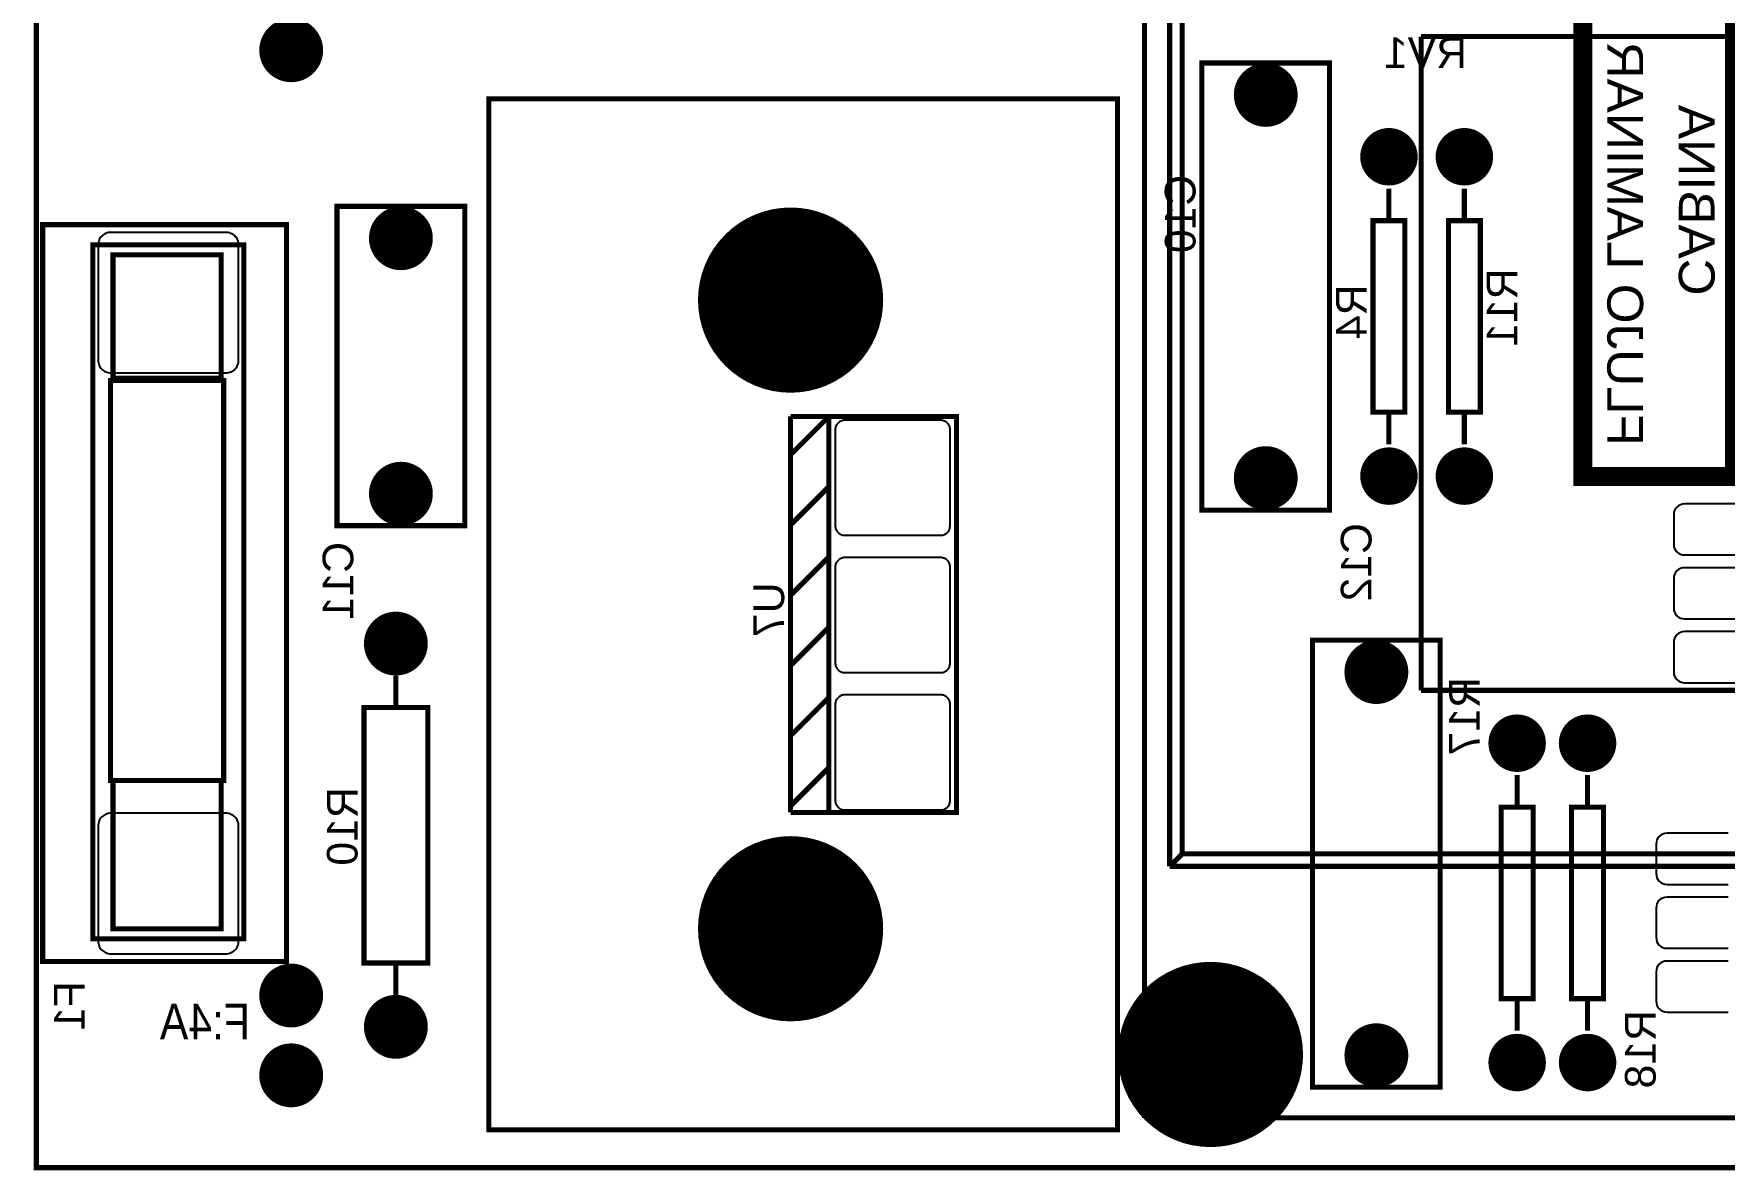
# Model space of a CAD drawing. Header units: inches. Extents: x -3.32 to 3.32, y -1.77 to 1.77.
# Drawn here: x -3.321 to -0.673, y -1.767 to 0.012 of the extents above; entities that cross this region are included whole.
import ezdxf

# ---------------------------------------------------------------- set-up
doc = ezdxf.new("R2010")
doc.units = ezdxf.units.IN
doc.layers.get('0').update_dxf_attribs({"linetype": 'CONTINUOUS'})

# ---------------------------------------------------------------- blocks, each defined once
blk = doc.blocks.new('EPAD')
at = {"const_width": 0.5}
blk.add_lwpolyline([(-0.25, 0, 1), (0.25, 0, 1)], format="xyb", close=True, dxfattribs=at)

msp = doc.modelspace()

# ---------------------------------------------------------------- linework, layer by layer
for points, const_width in [([(-3.316524, -1.763386), (3.20472, -1.763386), (3.20472, 1.763386), (-3.316524, 1.763386), (-3.316524, -1.763386)], 0.008), ([(-3.316524, -1.763386), (3.20472, -1.763386), (3.20472, 1.763386), (-3.316524, 1.763386), (-3.316524, -1.763386)], 0.008), ([(-3.316524, -1.763386), (3.20472, -1.763386), (3.20472, 1.763386), (-3.316524, 1.763386), (-3.316524, -1.763386)], 0.008), ([(-1.581097, -1.685431), (-1.581097, 0.676773), (2.277171, 0.676773), (2.277171, -1.685431)], 0.008), ([(-1.581097, -1.685431), (-1.581097, 0.676773), (2.277171, 0.676773), (2.277171, -1.685431)], 0.008), ([(-1.581097, -1.685431), (-1.581097, 0.676773), (2.277171, 0.676773), (2.277171, -1.685431)], 0.008), ([(-1.541727, 0.283072), (-1.541727, -1.291731)], 0.008), ([(-1.541727, 0.283072), (-1.541727, -1.291731)], 0.008), ([(-1.541727, 0.283072), (-1.541727, -1.291731)], 0.008), ([(-1.522042, -1.272046), (-1.522042, 0.263387), (2.218116, 0.263387)], 0.008), ([(-1.522042, -1.272046), (-1.522042, 0.263387), (2.218116, 0.263387)], 0.008), ([(-1.522042, -1.272046), (-1.522042, 0.263387), (2.218116, 0.263387)], 0.008), ([(-0.894835, -0.681295), (-0.657063, -0.681295), (-0.657063, 0.187854), (-0.894835, 0.187854), (-0.894835, -0.681295)], 0.03), ([(-0.894835, -0.681295), (-0.657063, -0.681295), (-0.657063, 0.187854), (-0.894835, 0.187854), (-0.894835, -0.681295)], 0.03), ([(-0.894835, -0.681295), (-0.657063, -0.681295), (-0.657063, 0.187854), (-0.894835, 0.187854), (-0.894835, -0.681295)], 0.03), ([(-1.148026, 0.007482), (1.8441, 0.007482)], 0.008), ([(-1.148026, -1.01614), (-1.148026, 0.007482)], 0.008), ([(-1.148026, 0.007482), (1.8441, 0.007482)], 0.008), ([(-1.148026, -1.01614), (-1.148026, 0.007482)], 0.008), ([(-1.148026, 0.007482), (1.8441, 0.007482)], 0.008), ([(-1.148026, -1.01614), (-1.148026, 0.007482)], 0.008), ([(-1.491327, -0.733858), (-1.291327, -0.733858), (-1.291327, -0.033858), (-1.491327, -0.033858), (-1.491327, -0.733858)], 0.008), ([(-1.491327, -0.733858), (-1.291327, -0.733858), (-1.291327, -0.033858), (-1.491327, -0.033858), (-1.491327, -0.733858)], 0.008), ([(-1.491327, -0.733858), (-1.291327, -0.733858), (-1.291327, -0.033858), (-1.491327, -0.033858), (-1.491327, -0.733858)], 0.008), ([(-2.607862, -1.704331), (-1.62361, -1.704331), (-1.62361, -0.090157), (-2.607862, -0.090157), (-2.607862, -1.704331)], 0.008), ([(-2.607862, -1.704331), (-1.62361, -1.704331), (-1.62361, -0.090157), (-2.607862, -0.090157), (-2.607862, -1.704331)], 0.008), ([(-2.607862, -1.704331), (-1.62361, -1.704331), (-1.62361, -0.090157), (-2.607862, -0.090157), (-2.607862, -1.704331)], 0.008), ([(-1.198413, -0.230709), (-1.198413, -0.280709)], 0.008), ([(-1.198413, -0.230709), (-1.198413, -0.280709)], 0.008), ([(-1.198413, -0.230709), (-1.198413, -0.280709)], 0.008), ([(-1.080303, -0.280709), (-1.080303, -0.230709)], 0.008), ([(-1.080303, -0.280709), (-1.080303, -0.230709)], 0.008), ([(-1.080303, -0.280709), (-1.080303, -0.230709)], 0.008), ([(-2.845657, -0.758268), (-2.645657, -0.758268), (-2.645657, -0.258268), (-2.845657, -0.258268), (-2.845657, -0.758268)], 0.008), ([(-2.845657, -0.758268), (-2.645657, -0.758268), (-2.645657, -0.258268), (-2.845657, -0.258268), (-2.845657, -0.758268)], 0.008), ([(-2.845657, -0.758268), (-2.645657, -0.758268), (-2.645657, -0.258268), (-2.845657, -0.258268), (-2.845657, -0.758268)], 0.008), ([(-3.306681, -1.440551), (-2.924791, -1.440551), (-2.924791, -0.287008), (-3.306681, -0.287008), (-3.306681, -1.440551)], 0.008), ([(-3.306681, -1.440551), (-2.924791, -1.440551), (-2.924791, -0.287008), (-3.306681, -0.287008), (-3.306681, -1.440551)], 0.008), ([(-3.306681, -1.440551), (-2.924791, -1.440551), (-2.924791, -0.287008), (-3.306681, -0.287008), (-3.306681, -1.440551)], 0.008), ([(-1.223413, -0.580709), (-1.173413, -0.580709), (-1.173413, -0.280709), (-1.223413, -0.280709), (-1.223413, -0.580709)], 0.008), ([(-1.223413, -0.580709), (-1.173413, -0.580709), (-1.173413, -0.280709), (-1.223413, -0.280709), (-1.223413, -0.580709)], 0.008), ([(-1.223413, -0.580709), (-1.173413, -0.580709), (-1.173413, -0.280709), (-1.223413, -0.280709), (-1.223413, -0.580709)], 0.008), ([(-1.105303, -0.580709), (-1.055303, -0.580709), (-1.055303, -0.280709), (-1.105303, -0.280709), (-1.105303, -0.580709)], 0.008), ([(-1.105303, -0.580709), (-1.055303, -0.580709), (-1.055303, -0.280709), (-1.105303, -0.280709), (-1.105303, -0.580709)], 0.008), ([(-1.105303, -0.580709), (-1.055303, -0.580709), (-1.055303, -0.280709), (-1.105303, -0.280709), (-1.105303, -0.580709)], 0.008), ([(-3.227941, -1.405118), (-2.99172, -1.405118), (-2.99172, -0.318504), (-3.227941, -0.318504), (-3.227941, -1.405118)], 0.008), ([(-3.227941, -1.405118), (-2.99172, -1.405118), (-2.99172, -0.318504), (-3.227941, -0.318504), (-3.227941, -1.405118)], 0.008), ([(-3.227941, -1.405118), (-2.99172, -1.405118), (-2.99172, -0.318504), (-3.227941, -0.318504), (-3.227941, -1.405118)], 0.008), ([(-3.196445, -0.527165), (-3.027154, -0.527165), (-3.027154, -0.334252), (-3.196445, -0.334252), (-3.196445, -0.527165)], 0.008), ([(-3.196445, -0.527165), (-3.027154, -0.527165), (-3.027154, -0.334252), (-3.196445, -0.334252), (-3.196445, -0.527165)], 0.008), ([(-3.196445, -0.527165), (-3.027154, -0.527165), (-3.027154, -0.334252), (-3.196445, -0.334252), (-3.196445, -0.527165)], 0.008), ([(-3.200382, -1.157087), (-3.023217, -1.157087), (-3.023217, -0.531102), (-3.200382, -0.531102), (-3.200382, -1.157087)], 0.008), ([(-3.200382, -1.157087), (-3.023217, -1.157087), (-3.023217, -0.531102), (-3.200382, -0.531102), (-3.200382, -1.157087)], 0.008), ([(-3.200382, -1.157087), (-3.023217, -1.157087), (-3.023217, -0.531102), (-3.200382, -0.531102), (-3.200382, -1.157087)], 0.008), ([(-1.198413, -0.580709), (-1.198413, -0.630709)], 0.008), ([(-1.198413, -0.580709), (-1.198413, -0.630709)], 0.008), ([(-1.198413, -0.580709), (-1.198413, -0.630709)], 0.008), ([(-1.080303, -0.630709), (-1.080303, -0.580709)], 0.008), ([(-1.080303, -0.630709), (-1.080303, -0.580709)], 0.008), ([(-1.080303, -0.630709), (-1.080303, -0.580709)], 0.008), ([(-2.1355, -0.587244), (-2.1355, -1.207244)], 0.008), ([(-2.0755, -0.587244), (-2.1355, -0.647244)], 0.008), ([(-2.0755, -0.587244), (-2.1355, -0.587244)], 0.008), ([(-2.1355, -0.587244), (-2.1355, -1.207244)], 0.008), ([(-2.0755, -0.587244), (-2.1355, -0.647244)], 0.008), ([(-2.0755, -0.587244), (-2.1355, -0.587244)], 0.008), ([(-2.1355, -0.587244), (-2.1355, -1.207244)], 0.008), ([(-2.0755, -0.587244), (-2.1355, -0.647244)], 0.008), ([(-2.0755, -0.587244), (-2.1355, -0.587244)], 0.008), ([(-2.0755, -0.587244), (-2.0755, -1.207244), (-1.8755, -1.207244), (-1.8755, -0.587244), (-2.0755, -0.587244)], 0.008), ([(-2.0755, -0.587244), (-2.0755, -1.207244), (-1.8755, -1.207244), (-1.8755, -0.587244), (-2.0755, -0.587244)], 0.008), ([(-2.0755, -0.587244), (-2.0755, -1.207244), (-1.8755, -1.207244), (-1.8755, -0.587244), (-2.0755, -0.587244)], 0.008), ([(-2.0755, -0.697244), (-2.1355, -0.757244)], 0.008), ([(-2.0755, -0.697244), (-2.1355, -0.757244)], 0.008), ([(-2.0755, -0.697244), (-2.1355, -0.757244)], 0.008), ([(-2.0755, -0.807244), (-2.1355, -0.867244)], 0.008), ([(-2.0755, -0.807244), (-2.1355, -0.867244)], 0.008), ([(-2.0755, -0.807244), (-2.1355, -0.867244)], 0.008), ([(-2.0755, -0.917244), (-2.1355, -0.977244)], 0.008), ([(-2.0755, -0.917244), (-2.1355, -0.977244)], 0.008), ([(-2.0755, -0.917244), (-2.1355, -0.977244)], 0.008), ([(-1.318098, -1.637453), (-1.118098, -1.637453), (-1.118098, -0.937453), (-1.318098, -0.937453), (-1.318098, -1.637453)], 0.008), ([(-1.318098, -1.637453), (-1.118098, -1.637453), (-1.118098, -0.937453), (-1.318098, -0.937453), (-1.318098, -1.637453)], 0.008), ([(-1.318098, -1.637453), (-1.118098, -1.637453), (-1.118098, -0.937453), (-1.318098, -0.937453), (-1.318098, -1.637453)], 0.008), ([(-2.753531, -0.992913), (-2.753531, -1.042913)], 0.008), ([(-2.753531, -0.992913), (-2.753531, -1.042913)], 0.008), ([(-2.753531, -0.992913), (-2.753531, -1.042913)], 0.008), ([(-2.0755, -1.027244), (-2.1355, -1.087244)], 0.008), ([(-2.0755, -1.027244), (-2.1355, -1.087244)], 0.008), ([(-2.0755, -1.027244), (-2.1355, -1.087244)], 0.008), ([(1.8441, -1.01614), (-1.148026, -1.01614)], 0.008), ([(1.8441, -1.01614), (-1.148026, -1.01614)], 0.008), ([(1.8441, -1.01614), (-1.148026, -1.01614)], 0.008), ([(-2.803531, -1.442913), (-2.703531, -1.442913), (-2.703531, -1.042913), (-2.803531, -1.042913), (-2.803531, -1.442913)], 0.008), ([(-2.803531, -1.442913), (-2.703531, -1.442913), (-2.703531, -1.042913), (-2.803531, -1.042913), (-2.803531, -1.442913)], 0.008), ([(-2.803531, -1.442913), (-2.703531, -1.442913), (-2.703531, -1.042913), (-2.803531, -1.042913), (-2.803531, -1.442913)], 0.008), ([(-2.0755, -1.137244), (-2.1355, -1.197244)], 0.008), ([(-2.0755, -1.137244), (-2.1355, -1.197244)], 0.008), ([(-2.0755, -1.137244), (-2.1355, -1.197244)], 0.008), ([(-2.0755, -1.137244), (-2.1355, -1.197244)], 0.008), ([(-2.0755, -1.137244), (-2.1355, -1.197244)], 0.008), ([(-2.0755, -1.137244), (-2.1355, -1.197244)], 0.008), ([(-3.196445, -1.38937), (-3.027154, -1.38937), (-3.027154, -1.157087), (-3.196445, -1.157087), (-3.196445, -1.38937)], 0.008), ([(-3.196445, -1.38937), (-3.027154, -1.38937), (-3.027154, -1.157087), (-3.196445, -1.157087), (-3.196445, -1.38937)], 0.008), ([(-3.196445, -1.38937), (-3.027154, -1.38937), (-3.027154, -1.157087), (-3.196445, -1.157087), (-3.196445, -1.38937)], 0.008), ([(-0.997626, -1.14887), (-0.997626, -1.19887)], 0.008), ([(-0.997626, -1.14887), (-0.997626, -1.19887)], 0.008), ([(-0.997626, -1.14887), (-0.997626, -1.19887)], 0.008), ([(-0.88739, -1.19887), (-0.88739, -1.14887)], 0.008), ([(-0.88739, -1.19887), (-0.88739, -1.14887)], 0.008), ([(-0.88739, -1.19887), (-0.88739, -1.14887)], 0.008), ([(-2.0755, -1.207244), (-2.1355, -1.207244)], 0.008), ([(-2.0755, -1.207244), (-2.1355, -1.207244)], 0.008), ([(-2.0755, -1.207244), (-2.1355, -1.207244)], 0.008), ([(-1.022626, -1.49887), (-0.972626, -1.49887), (-0.972626, -1.19887), (-1.022626, -1.19887), (-1.022626, -1.49887)], 0.008), ([(-1.022626, -1.49887), (-0.972626, -1.49887), (-0.972626, -1.19887), (-1.022626, -1.19887), (-1.022626, -1.49887)], 0.008), ([(-1.022626, -1.49887), (-0.972626, -1.49887), (-0.972626, -1.19887), (-1.022626, -1.19887), (-1.022626, -1.49887)], 0.008), ([(-0.91239, -1.49887), (-0.86239, -1.49887), (-0.86239, -1.19887), (-0.91239, -1.19887), (-0.91239, -1.49887)], 0.008), ([(-0.91239, -1.49887), (-0.86239, -1.49887), (-0.86239, -1.19887), (-0.91239, -1.19887), (-0.91239, -1.49887)], 0.008), ([(-0.91239, -1.49887), (-0.86239, -1.49887), (-0.86239, -1.19887), (-0.91239, -1.19887), (-0.91239, -1.49887)], 0.008), ([(-1.541727, -1.291731), (-1.522042, -1.272046)], 0.008), ([(-1.541727, -1.291731), (-1.522042, -1.272046)], 0.008), ([(-1.541727, -1.291731), (-1.522042, -1.272046)], 0.008), ([(2.218116, -1.272046), (-1.522042, -1.272046)], 0.008), ([(2.218116, -1.272046), (-1.522042, -1.272046)], 0.008), ([(2.218116, -1.272046), (-1.522042, -1.272046)], 0.008), ([(2.237801, -1.291731), (-1.541727, -1.291731)], 0.008), ([(2.237801, -1.291731), (-1.541727, -1.291731)], 0.008), ([(2.237801, -1.291731), (-1.541727, -1.291731)], 0.008), ([(-2.753531, -1.442913), (-2.753531, -1.492913)], 0.008), ([(-2.753531, -1.442913), (-2.753531, -1.492913)], 0.008), ([(-2.753531, -1.442913), (-2.753531, -1.492913)], 0.008), ([(-0.997626, -1.49887), (-0.997626, -1.54887)], 0.008), ([(-0.997626, -1.49887), (-0.997626, -1.54887)], 0.008), ([(-0.997626, -1.49887), (-0.997626, -1.54887)], 0.008), ([(-0.88739, -1.54887), (-0.88739, -1.49887)], 0.008), ([(-0.88739, -1.54887), (-0.88739, -1.49887)], 0.008), ([(-0.88739, -1.54887), (-0.88739, -1.49887)], 0.008), ([(2.277171, -1.685431), (-1.581097, -1.685431)], 0.008), ([(2.277171, -1.685431), (-1.581097, -1.685431)], 0.008), ([(2.277171, -1.685431), (-1.581097, -1.685431)], 0.008)]:
    msp.add_lwpolyline(points, dxfattribs=dict(const_width=const_width))
for points in [[(-2.999831, -0.499055), (-2.999831, -0.319055), (-2.999932, -0.316976), (-3.000229, -0.314966), (-3.000712, -0.313032), (-3.001374, -0.311184), (-3.002204, -0.309431), (-3.003193, -0.307783), (-3.004332, -0.306248), (-3.005612, -0.304836), (-3.007024, -0.303556), (-3.008559, -0.302417), (-3.010207, -0.301428), (-3.011959, -0.300598), (-3.013807, -0.299937), (-3.015741, -0.299453), (-3.017752, -0.299156), (-3.019831, -0.299055), (-3.199831, -0.299055), (-3.201909, -0.299156), (-3.20392, -0.299453), (-3.205854, -0.299937), (-3.207702, -0.300598), (-3.209454, -0.301428), (-3.211103, -0.302417), (-3.212637, -0.303556), (-3.21405, -0.304836), (-3.21533, -0.306248), (-3.216469, -0.307783), (-3.217458, -0.309431), (-3.218288, -0.311184), (-3.218949, -0.313032), (-3.219433, -0.314966), (-3.21973, -0.316976), (-3.219831, -0.319055), (-3.219831, -0.499055), (-3.21973, -0.501134), (-3.219433, -0.503144), (-3.218949, -0.505078), (-3.218288, -0.506926), (-3.217458, -0.508679), (-3.216469, -0.510327), (-3.21533, -0.511862), (-3.21405, -0.513274), (-3.212637, -0.514554), (-3.211103, -0.515693), (-3.209454, -0.516682), (-3.207702, -0.517512), (-3.205854, -0.518174), (-3.20392, -0.518657), (-3.201909, -0.518954), (-3.199831, -0.519055), (-3.019831, -0.519055), (-3.017752, -0.518954), (-3.015741, -0.518657), (-3.013807, -0.518174), (-3.011959, -0.517512), (-3.010207, -0.516682), (-3.008559, -0.515693), (-3.007024, -0.514554), (-3.005612, -0.513274), (-3.004332, -0.511862), (-3.003193, -0.510327), (-3.002204, -0.508679), (-3.001374, -0.506926), (-3.000712, -0.505078), (-3.000229, -0.503144), (-2.999932, -0.501134), (-2.999831, -0.499055)], [(-2.0655, -0.608244), (-2.0655, -0.758244), (-2.065424, -0.759803), (-2.065202, -0.761311), (-2.064839, -0.762761), (-2.064343, -0.764147), (-2.06372, -0.765462), (-2.062979, -0.766698), (-2.062124, -0.767849), (-2.061164, -0.768908), (-2.060105, -0.769869), (-2.058954, -0.770723), (-2.057718, -0.771465), (-2.056403, -0.772087), (-2.055017, -0.772583), (-2.053567, -0.772946), (-2.052059, -0.773169), (-2.0505, -0.773244), (-1.9005, -0.773244), (-1.898941, -0.773169), (-1.897433, -0.772946), (-1.895983, -0.772583), (-1.894597, -0.772087), (-1.893282, -0.771465), (-1.892046, -0.770723), (-1.890895, -0.769869), (-1.889836, -0.768908), (-1.888876, -0.767849), (-1.888021, -0.766698), (-1.88728, -0.765462), (-1.886657, -0.764147), (-1.886161, -0.762761), (-1.885798, -0.761311), (-1.885576, -0.759803), (-1.8855, -0.758244), (-1.8855, -0.608244), (-1.885576, -0.606685), (-1.885798, -0.605177), (-1.886161, -0.603727), (-1.886657, -0.602341), (-1.88728, -0.601026), (-1.888021, -0.59979), (-1.888876, -0.598639), (-1.889836, -0.59758), (-1.890895, -0.59662), (-1.892046, -0.595765), (-1.893282, -0.595024), (-1.894597, -0.594401), (-1.895983, -0.593905), (-1.897433, -0.593543), (-1.898941, -0.59332), (-1.9005, -0.593244), (-2.0505, -0.593244), (-2.052059, -0.59332), (-2.053567, -0.593543), (-2.055017, -0.593905), (-2.056403, -0.594401), (-2.057718, -0.595024), (-2.058954, -0.595765), (-2.060105, -0.59662), (-2.061164, -0.59758), (-2.062124, -0.598639), (-2.062979, -0.59979), (-2.06372, -0.601026), (-2.064343, -0.602341), (-2.064839, -0.603727), (-2.065202, -0.605177), (-2.065424, -0.606685), (-2.0655, -0.608244)], [(-2.0655, -0.823244), (-2.0655, -0.973244), (-2.065424, -0.974803), (-2.065202, -0.976311), (-2.064839, -0.977761), (-2.064343, -0.979147), (-2.06372, -0.980462), (-2.062979, -0.981698), (-2.062124, -0.982849), (-2.061164, -0.983908), (-2.060105, -0.984869), (-2.058954, -0.985723), (-2.057718, -0.986465), (-2.056403, -0.987087), (-2.055017, -0.987583), (-2.053567, -0.987946), (-2.052059, -0.988169), (-2.0505, -0.988244), (-1.9005, -0.988244), (-1.898941, -0.988169), (-1.897433, -0.987946), (-1.895983, -0.987583), (-1.894597, -0.987087), (-1.893282, -0.986465), (-1.892046, -0.985723), (-1.890895, -0.984869), (-1.889836, -0.983908), (-1.888876, -0.982849), (-1.888021, -0.981698), (-1.88728, -0.980462), (-1.886657, -0.979147), (-1.886161, -0.977761), (-1.885798, -0.976311), (-1.885576, -0.974803), (-1.8855, -0.973244), (-1.8855, -0.823244), (-1.885576, -0.821685), (-1.885798, -0.820177), (-1.886161, -0.818727), (-1.886657, -0.817341), (-1.88728, -0.816026), (-1.888021, -0.81479), (-1.888876, -0.813639), (-1.889836, -0.81258), (-1.890895, -0.81162), (-1.892046, -0.810765), (-1.893282, -0.810024), (-1.894597, -0.809401), (-1.895983, -0.808905), (-1.897433, -0.808543), (-1.898941, -0.80832), (-1.9005, -0.808244), (-2.0505, -0.808244), (-2.052059, -0.80832), (-2.053567, -0.808543), (-2.055017, -0.808905), (-2.056403, -0.809401), (-2.057718, -0.810024), (-2.058954, -0.810765), (-2.060105, -0.81162), (-2.061164, -0.81258), (-2.062124, -0.813639), (-2.062979, -0.81479), (-2.06372, -0.816026), (-2.064343, -0.817341), (-2.064839, -0.818727), (-2.065202, -0.820177), (-2.065424, -0.821685), (-2.0655, -0.823244)], [(-2.0655, -1.038244), (-2.0655, -1.188244), (-2.065424, -1.189803), (-2.065202, -1.191311), (-2.064839, -1.192761), (-2.064343, -1.194147), (-2.06372, -1.195462), (-2.062979, -1.196698), (-2.062124, -1.197849), (-2.061164, -1.198908), (-2.060105, -1.199869), (-2.058954, -1.200723), (-2.057718, -1.201465), (-2.056403, -1.202087), (-2.055017, -1.202583), (-2.053567, -1.202946), (-2.052059, -1.203169), (-2.0505, -1.203244), (-1.9005, -1.203244), (-1.898941, -1.203169), (-1.897433, -1.202946), (-1.895983, -1.202583), (-1.894597, -1.202087), (-1.893282, -1.201465), (-1.892046, -1.200723), (-1.890895, -1.199869), (-1.889836, -1.198908), (-1.888876, -1.197849), (-1.888021, -1.196698), (-1.88728, -1.195462), (-1.886657, -1.194147), (-1.886161, -1.192761), (-1.885798, -1.191311), (-1.885576, -1.189803), (-1.8855, -1.188244), (-1.8855, -1.038244), (-1.885576, -1.036685), (-1.885798, -1.035177), (-1.886161, -1.033727), (-1.886657, -1.032341), (-1.88728, -1.031026), (-1.888021, -1.02979), (-1.888876, -1.028639), (-1.889836, -1.02758), (-1.890895, -1.02662), (-1.892046, -1.025765), (-1.893282, -1.025024), (-1.894597, -1.024401), (-1.895983, -1.023905), (-1.897433, -1.023543), (-1.898941, -1.02332), (-1.9005, -1.023244), (-2.0505, -1.023244), (-2.052059, -1.02332), (-2.053567, -1.023543), (-2.055017, -1.023905), (-2.056403, -1.024401), (-2.057718, -1.025024), (-2.058954, -1.025765), (-2.060105, -1.02662), (-2.061164, -1.02758), (-2.062124, -1.028639), (-2.062979, -1.02979), (-2.06372, -1.031026), (-2.064343, -1.032341), (-2.064839, -1.033727), (-2.065202, -1.035177), (-2.065424, -1.036685), (-2.0655, -1.038244)], [(-2.999831, -1.408504), (-2.999831, -1.228504), (-2.999932, -1.226425), (-3.000229, -1.224415), (-3.000712, -1.222481), (-3.001374, -1.220633), (-3.002204, -1.21888), (-3.003193, -1.217232), (-3.004332, -1.215697), (-3.005612, -1.214285), (-3.007024, -1.213005), (-3.008559, -1.211866), (-3.010207, -1.210877), (-3.011959, -1.210047), (-3.013807, -1.209385), (-3.015741, -1.208902), (-3.017752, -1.208605), (-3.019831, -1.208504), (-3.199831, -1.208504), (-3.201909, -1.208605), (-3.20392, -1.208902), (-3.205854, -1.209385), (-3.207702, -1.210047), (-3.209454, -1.210877), (-3.211103, -1.211866), (-3.212637, -1.213005), (-3.21405, -1.214285), (-3.21533, -1.215697), (-3.216469, -1.217232), (-3.217458, -1.21888), (-3.218288, -1.220633), (-3.218949, -1.222481), (-3.219433, -1.224415), (-3.21973, -1.226425), (-3.219831, -1.228504), (-3.219831, -1.408504), (-3.21973, -1.410583), (-3.219433, -1.412593), (-3.218949, -1.414527), (-3.218288, -1.416375), (-3.217458, -1.418128), (-3.216469, -1.419776), (-3.21533, -1.421311), (-3.21405, -1.422723), (-3.212637, -1.424003), (-3.211103, -1.425142), (-3.209454, -1.426131), (-3.207702, -1.426961), (-3.205854, -1.427622), (-3.20392, -1.428106), (-3.201909, -1.428403), (-3.199831, -1.428504), (-3.019831, -1.428504), (-3.017752, -1.428403), (-3.015741, -1.428106), (-3.013807, -1.427622), (-3.011959, -1.426961), (-3.010207, -1.426131), (-3.008559, -1.425142), (-3.007024, -1.424003), (-3.005612, -1.422723), (-3.004332, -1.421311), (-3.003193, -1.419776), (-3.002204, -1.418128), (-3.001374, -1.416375), (-3.000712, -1.414527), (-3.000229, -1.412593), (-2.999932, -1.410583), (-2.999831, -1.408504)]]:
    msp.add_lwpolyline(points, close=True)
for points in [[(-0.63939, -0.724173), (-0.73539, -0.724173), (-0.738866, -0.724511), (-0.74208, -0.725485), (-0.744971, -0.727031), (-0.747476, -0.729087), (-0.749532, -0.731592), (-0.751078, -0.734483), (-0.752052, -0.737697), (-0.75239, -0.741173), (-0.75239, -0.741173), (-0.75239, -0.787173), (-0.752052, -0.790649), (-0.751078, -0.793863), (-0.749532, -0.796754), (-0.747476, -0.799259), (-0.744971, -0.801316), (-0.74208, -0.802862), (-0.738866, -0.803835), (-0.73539, -0.804173), (-0.63939, -0.804173)], [(-0.63939, -0.824173), (-0.73539, -0.824173), (-0.738866, -0.824511), (-0.74208, -0.825485), (-0.744971, -0.827031), (-0.747476, -0.829087), (-0.749532, -0.831592), (-0.751078, -0.834483), (-0.752052, -0.837697), (-0.75239, -0.841173), (-0.75239, -0.841173), (-0.75239, -0.887173), (-0.752052, -0.890649), (-0.751078, -0.893863), (-0.749532, -0.896754), (-0.747476, -0.899259), (-0.744971, -0.901316), (-0.74208, -0.902862), (-0.738866, -0.903835), (-0.73539, -0.904173), (-0.63939, -0.904173)], [(-0.63939, -0.924173), (-0.73539, -0.924173), (-0.738866, -0.924511), (-0.74208, -0.925485), (-0.744971, -0.927031), (-0.747476, -0.929087), (-0.749532, -0.931592), (-0.751078, -0.934483), (-0.752052, -0.937697), (-0.75239, -0.941173), (-0.75239, -0.941173), (-0.75239, -0.987173), (-0.752052, -0.990649), (-0.751078, -0.993863), (-0.749532, -0.996754), (-0.747476, -0.999259), (-0.744971, -1.001316), (-0.74208, -1.002862), (-0.738866, -1.003835), (-0.73539, -1.004173), (-0.63939, -1.004173)], [(-0.666949, -1.239921), (-0.762949, -1.239921), (-0.766425, -1.240259), (-0.769639, -1.241233), (-0.77253, -1.242779), (-0.775035, -1.244835), (-0.777091, -1.24734), (-0.778637, -1.250231), (-0.779611, -1.253445), (-0.779949, -1.256921), (-0.779949, -1.256921), (-0.779949, -1.302921), (-0.779611, -1.306397), (-0.778637, -1.309611), (-0.777091, -1.312502), (-0.775035, -1.315007), (-0.77253, -1.317064), (-0.769639, -1.31861), (-0.766425, -1.319583), (-0.762949, -1.319921), (-0.666949, -1.319921)], [(-0.666949, -1.339921), (-0.762949, -1.339921), (-0.766425, -1.340259), (-0.769639, -1.341233), (-0.77253, -1.342779), (-0.775035, -1.344835), (-0.777091, -1.34734), (-0.778637, -1.350231), (-0.779611, -1.353445), (-0.779949, -1.356921), (-0.779949, -1.356921), (-0.779949, -1.402921), (-0.779611, -1.406397), (-0.778637, -1.409611), (-0.777091, -1.412502), (-0.775035, -1.415007), (-0.77253, -1.417064), (-0.769639, -1.41861), (-0.766425, -1.419583), (-0.762949, -1.419921), (-0.666949, -1.419921)], [(-0.666949, -1.439921), (-0.762949, -1.439921), (-0.766425, -1.440259), (-0.769639, -1.441233), (-0.77253, -1.442779), (-0.775035, -1.444835), (-0.777091, -1.44734), (-0.778637, -1.450231), (-0.779611, -1.453445), (-0.779949, -1.456921), (-0.779949, -1.456921), (-0.779949, -1.502921), (-0.779611, -1.506397), (-0.778637, -1.509611), (-0.777091, -1.512502), (-0.775035, -1.515007), (-0.77253, -1.517064), (-0.769639, -1.51861), (-0.766425, -1.519583), (-0.762949, -1.519921), (-0.666949, -1.519921)]]:
    msp.add_lwpolyline(points)
msp.add_circle((-1.481097, -1.588581), 0.055427)
msp.add_circle((-1.481097, -1.588581), 0.055427)
msp.add_circle((-1.481097, -1.588581), 0.055427)

# ---------------------------------------------------------------- block references
for p, xscale, yscale in [((-2.917476, -0.013944), 0.1, 0.1), ((-1.391327, -0.083858), 0.1, 0.1), ((-1.198413, -0.180709), 0.09, 0.09), ((-1.080303, -0.180709), 0.09, 0.09), ((-2.745657, -0.308268), 0.1, 0.1), ((-2.135421, -0.405118), 0.29, 0.29), ((-1.391327, -0.683858), 0.1, 0.1), ((-2.745657, -0.708268), 0.1, 0.1), ((-1.198413, -0.680709), 0.09, 0.09), ((-1.080303, -0.680709), 0.09, 0.09), ((-2.753531, -0.942913), 0.1, 0.1), ((-1.218098, -0.987453), 0.1, 0.1), ((-0.997626, -1.09887), 0.09, 0.09), ((-0.88739, -1.09887), 0.09, 0.09), ((-2.135421, -1.38937), 0.29, 0.29), ((-2.917476, -1.493903), 0.1, 0.1), ((-1.477941, -1.58622), 0.29, 0.29), ((-2.753531, -1.542913), 0.1, 0.1), ((-1.218098, -1.587453), 0.1, 0.1), ((-0.997626, -1.59887), 0.09, 0.09), ((-0.88739, -1.59887), 0.09, 0.09), ((-2.917476, -1.618903), 0.1, 0.1)]:
    msp.add_blockref('EPAD', p, dxfattribs=dict(xscale=xscale, yscale=yscale))

# ---------------------------------------------------------------- texts
at = {"text_generation_flag": 2}
for s, height, width, p in [('RV1', 0.048, 1.041667, (-1.076169, -0.041858)), ('RV1', 0.048, 1.041667, (-1.076169, -0.041858)), ('RV1', 0.048, 1.041667, (-1.076169, -0.041858)), ('F:4A', 0.056, 0.892857, (-2.981878, -1.562606)), ('F:4A', 0.056, 0.892857, (-2.981878, -1.562606)), ('F:4A', 0.056, 0.892857, (-2.981878, -1.562606))]:
    msp.add_text(s, height=height, dxfattribs=dict(at, width=width)).set_placement(p)
for s, height, rotation, width, p in [('FLUJO LAMINAR', 0.056, -90, 1.071429, (-0.856435, -0.633488)), ('FLUJO LAMINAR', 0.056, -90, 1.071429, (-0.856435, -0.633488)), ('FLUJO LAMINAR', 0.056, -90, 1.071429, (-0.856435, -0.633488)), ('CABINA', 0.056, -90, 1.071429, (-0.744484, -0.398236)), ('CABINA', 0.056, -90, 1.071429, (-0.744484, -0.398236)), ('CABINA', 0.056, -90, 1.071429, (-0.744484, -0.398236)), ('C10', 0.048, 90, 1.041667, (-1.501327, -0.208858)), ('C10', 0.048, 90, 1.041667, (-1.501327, -0.208858)), ('C10', 0.048, 90, 1.041667, (-1.501327, -0.208858)), ('R11', 0.048, 90, 1.041667, (-0.997303, -0.355709)), ('R11', 0.048, 90, 1.041667, (-0.997303, -0.355709)), ('R11', 0.048, 90, 1.041667, (-0.997303, -0.355709)), ('R4', 0.048, 90, 1.041667, (-1.233413, -0.380709)), ('R4', 0.048, 90, 1.041667, (-1.233413, -0.380709)), ('R4', 0.048, 90, 1.041667, (-1.233413, -0.380709)), ('C12', 0.048, 90, 1.041667, (-1.225736, -0.754185)), ('C12', 0.048, 90, 1.041667, (-1.225736, -0.754185)), ('C12', 0.048, 90, 1.041667, (-1.225736, -0.754185)), ('C11', 0.048, 90, 1.041667, (-2.820224, -0.783661)), ('C11', 0.048, 90, 1.041667, (-2.820224, -0.783661)), ('C11', 0.048, 90, 1.041667, (-2.820224, -0.783661)), ('U7', 0.048, 90, 1.041667, (-2.1455, -0.847244)), ('U7', 0.048, 90, 1.041667, (-2.1455, -0.847244)), ('U7', 0.048, 90, 1.041667, (-2.1455, -0.847244)), ('R17', 0.048, 90, 1.041667, (-1.056248, -0.995524)), ('R17', 0.048, 90, 1.041667, (-1.056248, -0.995524)), ('R17', 0.048, 90, 1.041667, (-1.056248, -0.995524)), ('R10', 0.048, 90, 1.041667, (-2.813531, -1.167913)), ('R10', 0.048, 90, 1.041667, (-2.813531, -1.167913)), ('R10', 0.048, 90, 1.041667, (-2.813531, -1.167913)), ('F1', 0.048, 90, 1.041667, (-3.240807, -1.47126)), ('F1', 0.048, 90, 1.041667, (-3.240807, -1.47126)), ('F1', 0.048, 90, 1.041667, (-3.240807, -1.47126)), ('R18', 0.048, 90, 1.041667, (-0.780768, -1.516783)), ('R18', 0.048, 90, 1.041667, (-0.780768, -1.516783)), ('R18', 0.048, 90, 1.041667, (-0.780768, -1.516783))]:
    msp.add_text(s, height=height, rotation=rotation, dxfattribs=dict(at, width=width)).set_placement(p)

doc.saveas('drawing.dxf')
